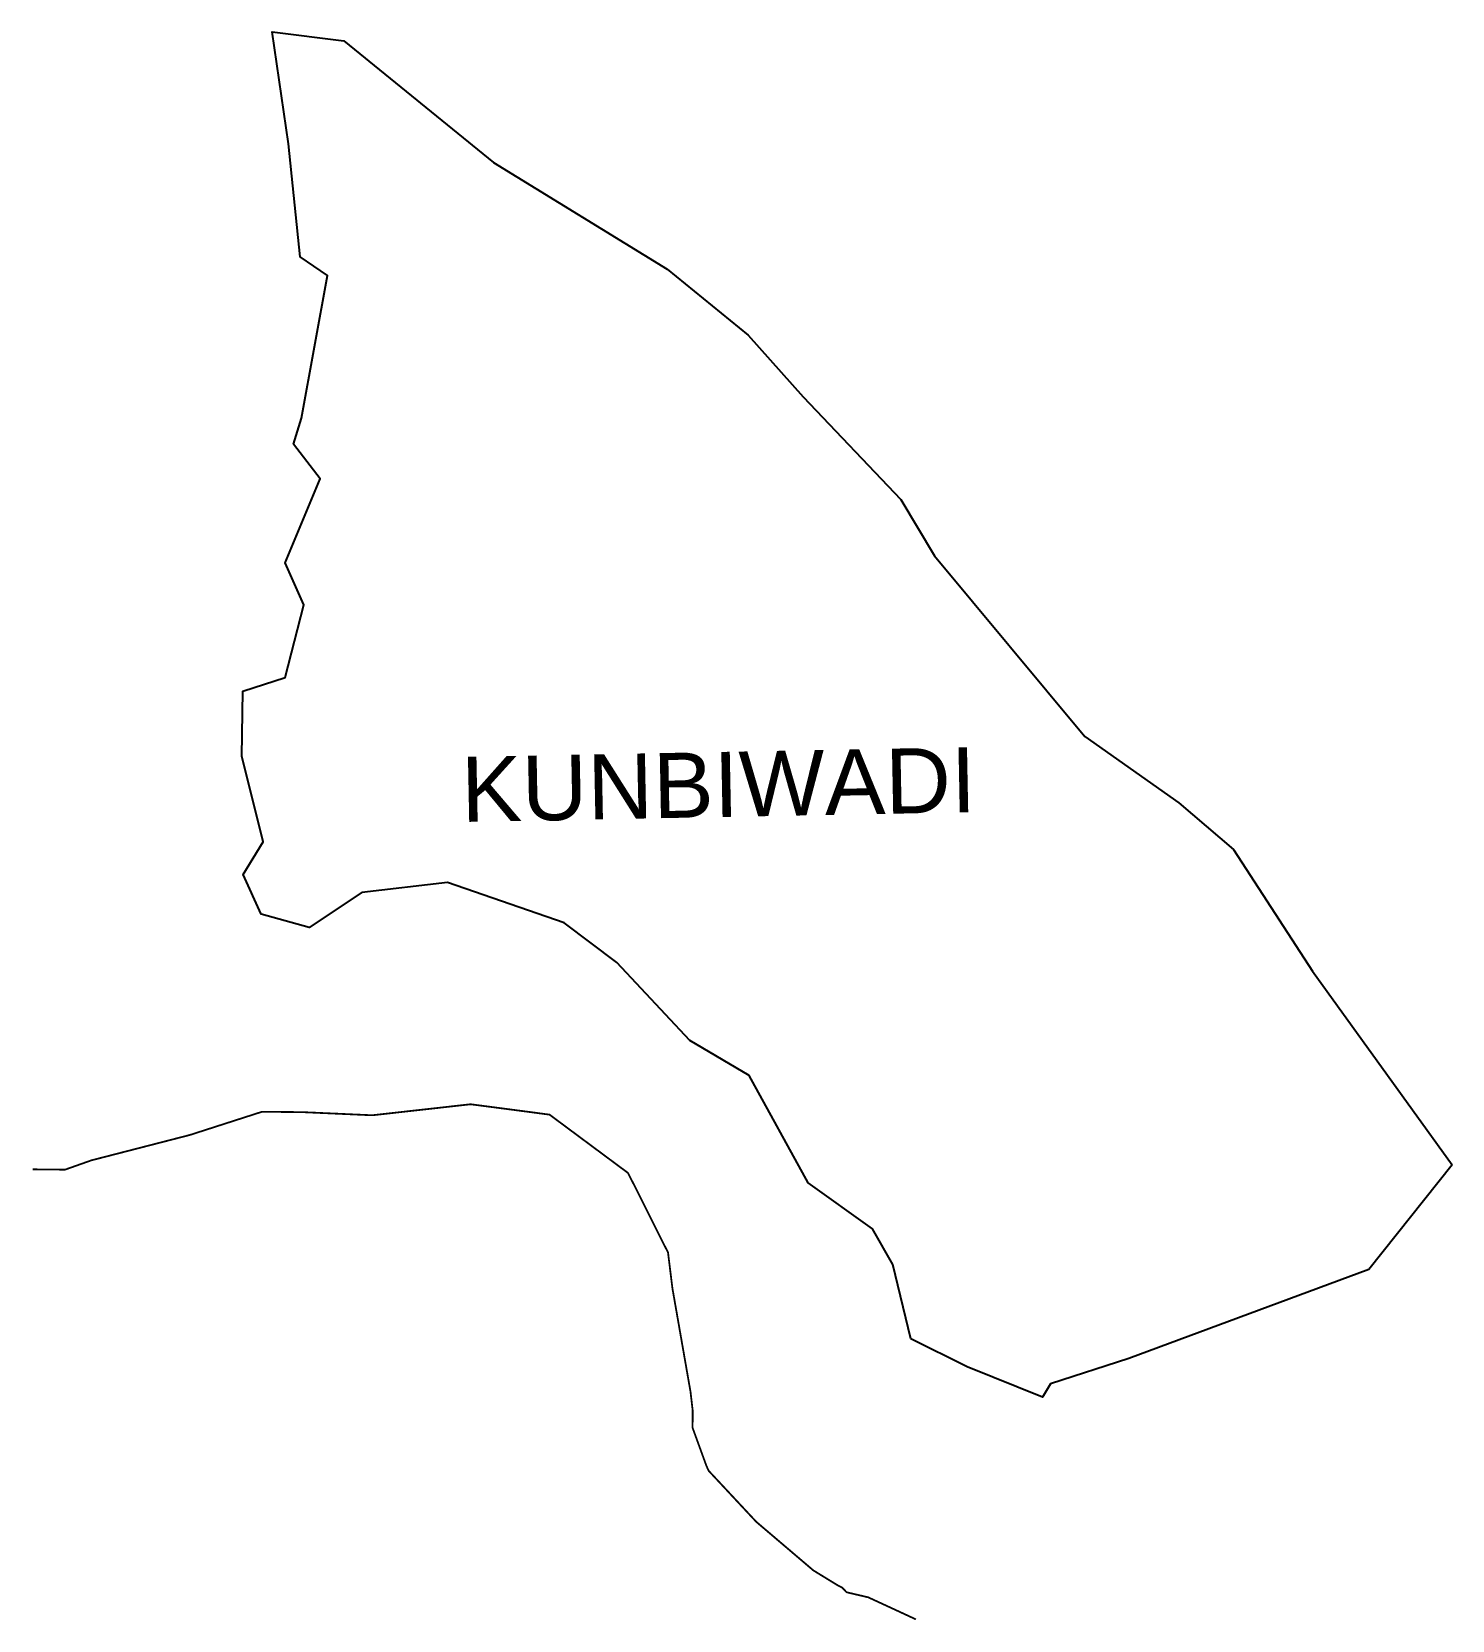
# Model space of a CAD drawing. Header units: metres. Extents: x 283016 to 285391, y 2014520 to 2017175.
import ezdxf

# ---------------------------------------------------------------- set-up
doc = ezdxf.new("R2010")
doc.units = ezdxf.units.M
for name, color, linetype in [('LOW TIDE LINE', 5, 'Continuous'), ('village', 3, 'Continuous'), ('VILLAGE NAME', 250, 'Continuous')]:
    doc.layers.add(name, color=color, linetype=linetype)
doc.styles.get("Standard").update_dxf_attribs({"font": 'calibri.ttf'})

msp = doc.modelspace()

# ---------------------------------------------------------------- linework, layer by layer
at = {"layer": 'LOW TIDE LINE', "lineweight": 18}
msp.add_lwpolyline([(284493.9, 2014521.3, 3, 3, 0), (284414.2, 2014558.1, 3, 3, 0), (284378.2, 2014566.5, 3, 3, 0), (284374.2, 2014570.6, 3, 3, 0), (284370.3, 2014574.6, 3, 3, 0), (284362.3, 2014578.7, 3, 3, 0), (284322.5, 2014603.1, 3, 3, 0), (284227.2, 2014684.2, 3, 3, 0), (284147.9, 2014769.2, 3, 3, 0), (284144, 2014777.2, 3, 3, 0), (284120.6, 2014841.6, 3, 3, 0), (284120.9, 2014869.6, 3, 3, 0), (284117.2, 2014901.7, 3, 3, 0), (284087, 2015074.3, 3, 3, 0), (284079.6, 2015134.4, 3, 3, 0), (284012.8, 2015267.3, 3, 3, 0), (283881.6, 2015364.8, 3, 3, 0), (283849.6, 2015369.1, 3, 3, 0), (283749.6, 2015382.2, 3, 3, 0), (283585.2, 2015363.8, 3, 3, 0), (283469.1, 2015369, 3, 3, 0), (283401, 2015369.7, 3, 3, 0), (283280.4, 2015330.9, 3, 3, 0), (283115.8, 2015288.5, 3, 3, 0), (283071.6, 2015272.9, 3, 3, 0), (283017.5, 2015273.4, 3, 3, 0)], format="xyseb", dxfattribs=at)
at = {"layer": 'village', "color": 3}
msp.add_polyline3d([(285390.6, 2015280.9, 0), (285251.2, 2015105.8, 0), (284849.9, 2014957.2, 0), (284719.2, 2014915.1, 0), (284705.4, 2014892.4, 0), (284579.5, 2014943.6, 0), (284485.5, 2014990.3, 0), (284455.5, 2015114.1, 0), (284421.3, 2015174, 0), (284314, 2015250.9, 0), (284215.2, 2015430.2, 0), (284116.2, 2015488.6, 0), (283994.3, 2015619.3, 0), (283906, 2015685.4, 0), (283711.1, 2015753, 0), (283568, 2015736, 0), (283479.9, 2015677.6, 0), (283399.7, 2015699.8, 0), (283369.6, 2015766.1, 0), (283402.6, 2015820.7, 0), (283367.3, 2015964, 0), (283369, 2016072.4, 0), (283439.5, 2016095.3, 0), (283470.9, 2016216.8, 0), (283439.8, 2016287.3, 0), (283498.2, 2016427.4, 0), (283453.3, 2016485.8, 0), (283466.9, 2016529.2, 0), (283510.5, 2016767.5, 0), (283464.9, 2016798.9, 0), (283445.2, 2016987.6, 0), (283417.6, 2017174.8, 0), (283537.4, 2017159.6, 0), (283787.7, 2016956.1, 0), (284078.2, 2016778, 0), (284213.4, 2016667.7, 0), (284305.5, 2016564.6, 0), (284468.9, 2016392.9, 0), (284525.1, 2016299, 0), (284776.2, 2015997.1, 0), (284933.6, 2015886, 0), (285024.7, 2015808.2, 0), (285156.7, 2015604.8, 0)], close=True, dxfattribs=at)

# ---------------------------------------------------------------- texts
at = {"layer": 'VILLAGE NAME', "insert": (283732.7, 2015962.7), "char_height": 108.748, "attachment_point": 1, "rotation": 1.1028}
msp.add_mtext_dynamic_manual_height_columns('{\\fArial|b0|i0|c0|p34;KUNBIWADI}', width=726.929, gutter_width=543.7, heights=[0], dxfattribs=at)

doc.saveas('drawing.dxf')
